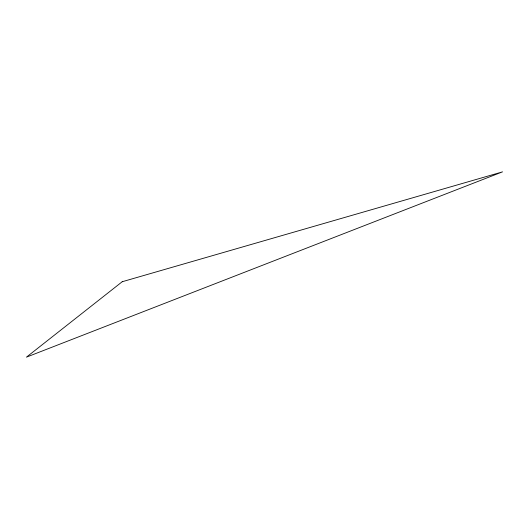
<?xml version="1.0" encoding="UTF-8"?>
<svg xmlns="http://www.w3.org/2000/svg" width="529" height="529" viewBox="0 0 529 529"><rect width="100%" height="100%" fill="white"/><g stroke="black" fill="none" stroke-linecap="round" stroke-linejoin="round"><path stroke-width="0.79" d="M122.225 281.726L26.45 357.148L502.55 171.852L122.225 281.726"/></g></svg>
